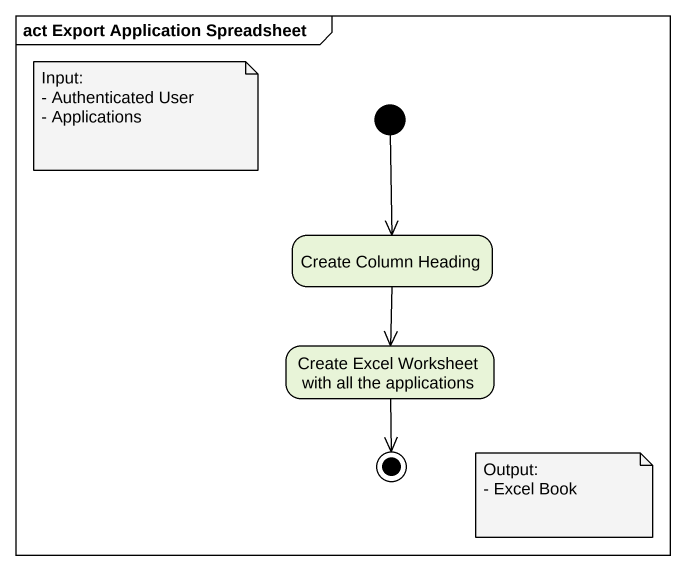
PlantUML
@startuml
mainframe act Export Application Spreadsheet
hide empty description
state "Create Column Heading" as Create_Column_Heading
state "Create Excel Worksheet with all the applications" as Create_Excel_Worksheet_with
[*] --> Create_Column_Heading
Create_Column_Heading --> Create_Excel_Worksheet_with
Create_Excel_Worksheet_with --> [*]
note as N1
  Input:
  - Authenticated User
  - Applications
end note
note as N2
  Output:
  - Excel Book
end note
@enduml
